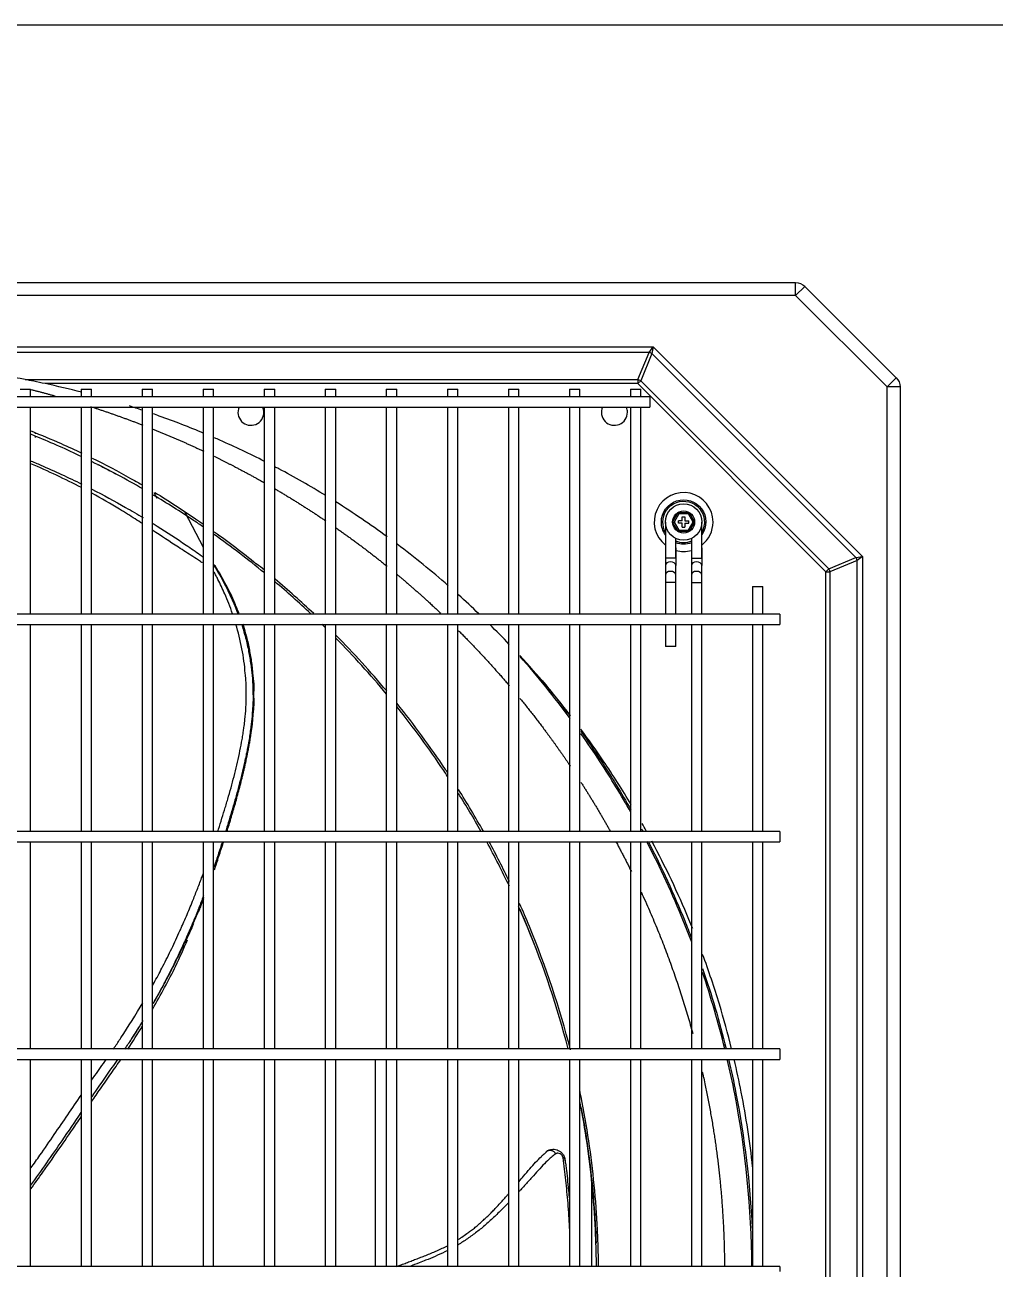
# Model space of a CAD drawing. Header units: millimetres. Extents: x 0 to 504600, y 0 to 118800.
# Drawn here: x 433801 to 434174.6, y 47719.1 to 48198.4 of the extents above; entities that cross this region are included whole.
import ezdxf

# ---------------------------------------------------------------- set-up
doc = ezdxf.new("R2010")
doc.units = ezdxf.units.MM
doc.header["$LTSCALE"] = 200
doc.layers.add('LG-AIRCON', color=240, linetype='Continuous')

# ---------------------------------------------------------------- blocks, each defined once
blk = doc.blocks.new('NEWUXB+UXA 1')
at = {"layer": 'LG-AIRCON', "color": 0}
for p, q in [((661.12, 761.76), (1512.56, 761.76)), ((1512.56, 756.76), (1512.56, 761.76)), ((1512.56, 756.76), (1516.09, 760.29)), ((1516.09, 760.29), (1551.31, 725.08)), ((1512.56, 756.76), (661.12, 756.76)), ((1547.77, 721.54), (1512.56, 756.76)), ((715.8, 736.96), (1457.64, 736.96)), ((1456.12, 734.84), (717.32, 734.84)), ((1451.78, 724.37), (1456.12, 734.84)), ((1457.22, 734.39), (1452.88, 723.91)), ((1456.12, 734.84), (1457.64, 736.96)), ((1457.64, 736.96), (1457.22, 734.39)), ((1535.79, 655.81), (1457.22, 734.39)), ((1457.64, 736.96), (1538.37, 656.24)), ((1215.79, 724.37), (1451.78, 724.37)), ((1451.78, 724.37), (1451.78, 722.81)), ((1452.88, 723.91), (1451.78, 722.81)), ((1452.88, 723.91), (1525.32, 651.47)), ((1547.77, 721.54), (1551.31, 725.08)), ((1213.92, 720.67), (1217.92, 720.67)), ((1217.92, 717.75), (1217.92, 720.67)), ((1451.78, 722.81), (1223.51, 722.81)), ((1237.42, 720.67), (1237.42, 717.75)), ((1237.42, 720.67), (1241.42, 720.67)), ((1241.42, 717.75), (1241.42, 720.67)), ((1260.92, 720.67), (1260.92, 717.75)), ((1260.92, 720.67), (1264.92, 720.67)), ((1264.92, 717.75), (1264.92, 720.67)), ((1284.42, 720.67), (1284.42, 717.75)), ((1284.42, 720.67), (1288.42, 720.67)), ((1288.42, 717.75), (1288.42, 720.67)), ((1307.92, 720.67), (1307.92, 717.75)), ((1307.92, 720.67), (1311.92, 720.67)), ((1311.92, 717.75), (1311.92, 720.67)), ((1331.42, 720.67), (1331.42, 717.75)), ((1331.42, 720.67), (1335.42, 720.67)), ((1335.42, 717.75), (1335.42, 720.67)), ((1354.92, 720.67), (1354.92, 717.75)), ((1354.92, 720.67), (1358.92, 720.67)), ((1358.92, 717.75), (1358.92, 720.67)), ((1378.42, 720.67), (1378.42, 717.75)), ((1378.42, 720.67), (1382.42, 720.67)), ((1382.42, 717.75), (1382.42, 720.67)), ((1401.92, 720.67), (1401.92, 717.75)), ((1401.92, 720.67), (1405.92, 720.67)), ((1405.92, 717.75), (1405.92, 720.67)), ((1425.42, 720.67), (1425.42, 717.75)), ((1425.42, 720.67), (1429.42, 720.67)), ((1429.42, 717.75), (1429.42, 720.67)), ((1448.92, 720.67), (1448.92, 717.75)), ((1448.92, 720.67), (1452.92, 720.67)), ((1524.22, 650.37), (1451.78, 722.81)), ((1452.92, 717.75), (1452.92, 720.67)), ((1547.77, 39.98), (1547.77, 721.54)), ((1552.77, 721.54), (1547.77, 721.54)), ((1552.77, 721.54), (1552.77, 39.98)), ((1456.43, 717.76), (717.01, 717.76)), ((1456.43, 717.76), (1456.43, 715.76)), ((1456.43, 715.76), (1456.43, 713.76)), ((717.01, 713.76), (1456.43, 713.76)), ((1217.92, 634), (1217.92, 713.76)), ((1237.42, 713.76), (1237.42, 634)), ((1241.42, 634), (1241.42, 713.76)), ((1260.92, 713.76), (1260.92, 634)), ((1264.92, 634), (1264.92, 713.76)), ((1284.42, 713.76), (1284.42, 634)), ((1288.42, 634), (1288.42, 713.76)), ((1307.92, 713.76), (1307.92, 634)), ((1311.92, 634), (1311.92, 713.76)), ((1331.42, 713.76), (1331.42, 634)), ((1335.42, 634), (1335.42, 713.76)), ((1354.92, 713.76), (1354.92, 634)), ((1358.92, 634), (1358.92, 713.76)), ((1378.42, 713.76), (1378.42, 634)), ((1382.42, 634), (1382.42, 713.76)), ((1401.92, 713.76), (1401.92, 634)), ((1405.92, 634), (1405.92, 713.76)), ((1425.42, 713.76), (1425.42, 634)), ((1429.42, 634), (1429.42, 713.76)), ((1448.92, 713.76), (1448.92, 634)), ((1452.92, 634), (1452.92, 713.76)), ((1219.67, 703.57), (1219.67, 703.44)), ((1219.67, 702.6), (1219.67, 702.1)), ((1266.62, 678.53), (1265.49, 680.7)), ((1277.35, 673.32), (1284.42, 659.85)), ((1465.17, 669.51), (1467.3, 673.19)), ((1467.59, 672.69), (1465.75, 669.51)), ((1467.3, 673.19), (1471.55, 673.19)), ((1467.3, 673.19), (1467.59, 672.69)), ((1471.26, 672.69), (1467.59, 672.69)), ((1468.92, 670.01), (1468.92, 671.51)), ((1468.92, 671.51), (1469.92, 671.51)), ((1469.92, 671.51), (1469.92, 670.01)), ((1471.26, 672.69), (1471.55, 673.19)), ((1473.1, 669.51), (1471.26, 672.69)), ((1471.55, 673.19), (1473.67, 669.51)), ((1462.42, 669.51), (1462.42, 655.58)), ((1467.3, 665.83), (1465.17, 669.51)), ((1465.17, 669.51), (1465.75, 669.51)), ((1465.75, 669.51), (1467.59, 666.33)), ((1467.3, 665.83), (1467.59, 666.33)), ((1468.92, 670.01), (1467.42, 670.01)), ((1467.42, 669.01), (1467.42, 670.01)), ((1468.92, 669.01), (1467.42, 669.01)), ((1467.59, 666.33), (1471.26, 666.33)), ((1468.92, 667.51), (1468.92, 669.01)), ((1468.92, 667.51), (1469.92, 667.51)), ((1469.92, 670.01), (1471.42, 670.01)), ((1469.92, 669.01), (1469.92, 667.51)), ((1469.92, 669.01), (1471.42, 669.01)), ((1471.26, 666.33), (1473.1, 669.51)), ((1471.26, 666.33), (1471.55, 665.83)), ((1471.42, 669.01), (1471.42, 670.01)), ((1473.67, 669.51), (1471.55, 665.83)), ((1473.1, 669.51), (1473.67, 669.51)), ((1476.42, 655.58), (1476.42, 669.51)), ((1466.42, 655.58), (1466.42, 663.18)), ((1471.55, 665.83), (1467.3, 665.83)), ((1472.42, 663.18), (1472.42, 655.58)), ((1466.42, 659.58), (1466.42, 652.75)), ((1476.42, 659.58), (1476.42, 652.75)), ((1288.4, 653.13), (1288.41, 653.13)), ((1466.42, 655.58), (1462.42, 655.58)), ((1462.42, 655.58), (1462.42, 652.75)), ((1462.42, 652.75), (1462.42, 649.09)), ((1466.42, 649.09), (1466.42, 652.75)), ((1472.42, 655.58), (1476.42, 655.58)), ((1472.42, 655.58), (1472.42, 652.75)), ((1472.42, 652.75), (1472.42, 649.09)), ((1476.42, 649.09), (1476.42, 652.75)), ((1525.32, 651.47), (1535.79, 655.81)), ((1536.25, 654.71), (1525.77, 650.37)), ((1535.79, 655.81), (1538.37, 656.24)), ((1538.37, 656.24), (1536.25, 654.71)), ((1536.25, 106.81), (1536.25, 654.71)), ((1538.37, 656.24), (1538.37, 105.28)), ((1462.42, 649.09), (1462.42, 646.26)), ((1466.42, 646.26), (1466.42, 649.09)), ((1472.42, 649.09), (1472.42, 646.26)), ((1476.42, 646.26), (1476.42, 649.09)), ((1525.32, 651.47), (1524.22, 650.37)), ((1524.22, 111.14), (1524.22, 650.37)), ((1524.22, 650.37), (1525.77, 650.37)), ((1525.77, 650.37), (1525.77, 111.14)), ((1462.42, 646.26), (1462.42, 634.01)), ((1466.42, 646.26), (1462.42, 646.26)), ((1466.42, 634.01), (1466.42, 646.26)), ((1472.42, 646.26), (1472.42, 634.01)), ((1472.42, 646.26), (1476.42, 646.26)), ((1476.42, 634.01), (1476.42, 646.26)), ((1495.92, 644.67), (1495.92, 634.01)), ((1495.92, 644.67), (1499.92, 644.67)), ((1499.92, 634.01), (1499.92, 644.67)), ((1506.43, 634.01), (667.01, 634.01)), ((1506.43, 634.01), (1506.43, 632.01)), ((667.01, 630.01), (1506.43, 630.01)), ((1217.92, 550.26), (1217.92, 630)), ((1237.42, 630), (1237.42, 550.26)), ((1241.42, 550.26), (1241.42, 630)), ((1260.92, 630), (1260.92, 550.26)), ((1264.92, 550.26), (1264.92, 630)), ((1284.42, 630), (1284.42, 550.26)), ((1288.42, 550.26), (1288.42, 630)), ((1307.92, 630), (1307.92, 550.26)), ((1311.92, 550.26), (1311.92, 630)), ((1331.42, 630), (1331.42, 550.26)), ((1335.42, 550.26), (1335.42, 630)), ((1354.92, 630), (1354.92, 550.26)), ((1358.92, 550.26), (1358.92, 630)), ((1378.42, 630), (1378.42, 550.26)), ((1382.42, 550.26), (1382.42, 630)), ((1401.92, 630), (1401.92, 550.26)), ((1405.92, 550.26), (1405.92, 630)), ((1425.42, 630), (1425.42, 550.26)), ((1429.42, 550.26), (1429.42, 630)), ((1448.92, 630), (1448.92, 550.26)), ((1452.92, 550.26), (1452.92, 630)), ((1462.42, 630.01), (1462.42, 621.56)), ((1466.42, 621.56), (1466.42, 630.01)), ((1472.42, 630), (1472.42, 550.25)), ((1476.42, 550.25), (1476.42, 630)), ((1495.92, 630.01), (1495.92, 550.26)), ((1499.92, 550.26), (1499.92, 630.01)), ((1506.43, 632.01), (1506.43, 630.01)), ((1466.42, 621.56), (1462.42, 621.56)), ((1506.43, 550.26), (667.01, 550.26)), ((1506.43, 550.26), (1506.43, 548.26)), ((1506.43, 548.26), (1506.43, 546.26)), ((667.01, 546.26), (1506.43, 546.26)), ((1217.92, 466.5), (1217.92, 546.25)), ((1237.42, 546.25), (1237.42, 466.5)), ((1241.42, 466.5), (1241.42, 546.25)), ((1260.92, 546.25), (1260.92, 466.5)), ((1264.92, 466.5), (1264.92, 546.25)), ((1284.42, 546.25), (1284.42, 466.5)), ((1288.42, 466.5), (1288.42, 546.25)), ((1307.92, 546.25), (1307.92, 466.5)), ((1311.92, 466.5), (1311.92, 546.25)), ((1331.42, 546.25), (1331.42, 466.5)), ((1335.42, 466.5), (1335.42, 546.25)), ((1354.92, 546.25), (1354.92, 466.5)), ((1358.92, 466.5), (1358.92, 546.25)), ((1378.42, 546.25), (1378.42, 466.5)), ((1382.42, 466.5), (1382.42, 546.25)), ((1401.92, 546.25), (1401.92, 466.5)), ((1405.92, 466.5), (1405.92, 546.25)), ((1425.42, 546.25), (1425.42, 466.5)), ((1429.42, 466.5), (1429.42, 546.25)), ((1448.92, 546.25), (1448.92, 466.5)), ((1452.92, 466.5), (1452.92, 546.25)), ((1472.42, 546.25), (1472.42, 466.5)), ((1476.42, 466.5), (1476.42, 546.25)), ((1495.92, 546.26), (1495.92, 466.51)), ((1499.92, 466.51), (1499.92, 546.26)), ((1506.43, 466.51), (667.01, 466.51)), ((1506.43, 466.51), (1506.43, 464.51)), ((667.01, 462.51), (1506.43, 462.51)), ((1217.92, 382.76), (1217.92, 462.51)), ((1237.42, 462.51), (1237.42, 382.76)), ((1241.42, 382.76), (1241.42, 462.51)), ((1260.92, 462.51), (1260.92, 382.76)), ((1264.92, 382.76), (1264.92, 462.51)), ((1284.42, 462.51), (1284.42, 382.76)), ((1288.42, 382.76), (1288.42, 462.51)), ((1307.92, 462.51), (1307.92, 382.76)), ((1311.92, 382.76), (1311.92, 462.51)), ((1331.42, 462.51), (1331.42, 382.76)), ((1335.42, 382.76), (1335.42, 462.51)), ((1350.77, 382.76), (1350.77, 462.51)), ((1354.92, 462.51), (1354.92, 382.76)), ((1358.92, 382.76), (1358.92, 462.51)), ((1378.42, 462.51), (1378.42, 382.76)), ((1382.42, 382.76), (1382.42, 462.51)), ((1401.92, 462.51), (1401.92, 382.76)), ((1405.92, 382.76), (1405.92, 462.51)), ((1425.42, 462.51), (1425.42, 382.76)), ((1429.42, 382.76), (1429.42, 462.51)), ((1448.92, 462.51), (1448.92, 382.76)), ((1452.92, 382.76), (1452.92, 462.51)), ((1472.42, 462.5), (1472.42, 382.75)), ((1476.42, 382.75), (1476.42, 462.5)), ((1495.92, 462.51), (1495.92, 382.76)), ((1499.92, 382.76), (1499.92, 462.51)), ((1506.43, 464.51), (1506.43, 462.51)), ((1433.92, 416.19), (1433.92, 382.76)), ((1506.43, 382.76), (667.01, 382.76)), ((1506.43, 382.76), (1506.43, 380.76))]:
    blk.add_line(p, q, dxfattribs=at)
for radius in [7, 4.25, 4.25]:
    blk.add_circle((1469.42, 669.51), radius, dxfattribs=at)
at = {"layer": 'LG-AIRCON', "color": 0, "extrusion": (0, 0, -1)}
for centre, radius, start, end in [((-1512.56, 756.76), 5, 90, 135), ((-1547.77, 721.54), 5, 135, 180), ((-1469.42, 669.51), 8.57, 0, 215.1899), ((-1469.42, 669.51), 8, 0, 208.952), ((-1469.42, 669.51), 8.57, 324.8044, 0), ((-1469.42, 669.51), 8, 331.0424, 0), ((-1469.42, 669.51), 8, 247.9724, 292.0217), ((-1469.42, 669.51), 8.57, 249.4968, 290.4974)]:
    blk.add_arc(centre, radius, start, end, dxfattribs=at)
at = {"layer": 'LG-AIRCON', "color": 0}
for centre, radius, start, end in [((1302.77, 711.76), 5, 156.4258, 0), ((1302.77, 711.76), 5, 0, 23.5802), ((1442.77, 711.76), 5, 156.4258, 0), ((1442.77, 711.76), 5, 0, 23.5802), ((1469.42, 669.51), 11.33, 0, 231.8456), ((1469.42, 669.51), 11.33, 308.1488, 0), ((1469.42, 669.51), 11.33, 254.6437, 285.3506)]:
    blk.add_arc(centre, radius, start, end, dxfattribs=at)
for centre, major_axis, ratio, start_param, end_param in [((1456.12, 733.29), (-2.03, 0.84), 0.678598, 4.438375, 4.986403), ((1451.78, 722.81), (-2.03, 0.84), 0.678598, 4.438375, 4.986403), ((1464.42, 652.75), (2, 0), 0.707107, 0, 3.141582), ((1474.42, 652.75), (-2, 0), 0.707107, 3.141604, 6.283185), ((1534.69, 654.71), (0.84, -2.03), 0.678598, 1.296782, 1.844811), ((1464.42, 649.09), (2, 0), 0.707107, 0, 3.141582), ((1474.42, 649.09), (-2, 0), 0.707107, 3.141604, 6.283185), ((1524.22, 650.37), (0.84, -2.03), 0.678598, 1.296782, 1.844811)]:
    blk.add_ellipse(centre, major_axis=major_axis, ratio=ratio, start_param=start_param, end_param=end_param, dxfattribs=at)
for points, degree, knots in [([(1215.79, 724.37), (1205.43, 726.33), (1194.92, 727.84), (1173.8, 729.86), (1163.15, 730.36), (1141.7, 730.49), (1130.98, 730.45), (1109.52, 730.45), (1098.8, 730.45), (1088.07, 730.45)], 3, [0, 0, 0, 0, 0.25, 0.25, 0.5, 0.5, 0.75, 0.75, 1, 1, 1, 1]), ([(1284.69, 703.65), (1279.01, 706.03), (1273.28, 708.26), (1266.64, 710.63), (1265.78, 710.93), (1264.93, 711.23)], 3, [0, 0, 0, 0, 0.871475, 0.871475, 1, 1, 1, 1]), ([(1218.08, 704.57), (1221.97, 703.03), (1228.54, 700.28), (1234.97, 697.33), (1237.61, 696.08)], 3, [0, 0, 0, 0, 0.586846, 1, 1, 1, 1]), ([(1237.61, 694.65), (1231.91, 697.38), (1225.37, 700.3), (1218.75, 703.01), (1217.97, 703.33)], 3, [0, 0, 0, 0, 0.882646, 1, 1, 1, 1]), ([(1308, 692.85), (1302.36, 695.72), (1296.62, 698.45), (1290.12, 701.33), (1289.4, 701.64), (1288.69, 701.95)], 3, [0, 0, 0, 0, 0.890519, 0.890519, 1, 1, 1, 1]), ([(1217.67, 693.2), (1219.05, 692.62), (1225.87, 689.72), (1232.49, 686.64), (1237.6, 684.11)], 3, [0, 0, 0, 0, 0.20222, 1, 1, 1, 1]), ([(1241.65, 694.12), (1246.67, 691.64), (1253.03, 688.29), (1259.21, 684.75), (1260.59, 683.95)], 3, [0, 0, 0, 0, 0.775501, 1, 1, 1, 1]), ([(1243.74, 691.69), (1243.86, 691.63), (1243.97, 691.57), (1246.29, 690.4), (1248.48, 689.27), (1250.66, 688.11)], 3, [0, 0, 0, 0, 0.049046, 0.049046, 1, 1, 1, 1]), ([(1288.65, 694.81), (1296.57, 690.93), (1306.18, 685.63), (1308.03, 684.58)], 2, [0, 0, 0, 0.806837, 1, 1, 1]), ([(1331.56, 679.68), (1325.65, 683.29), (1319.62, 686.74), (1313.01, 690.25), (1312.54, 690.5), (1312.08, 690.74)], 3, [0, 0, 0, 0, 0.930124, 0.930124, 1, 1, 1, 1]), ([(1241.44, 682.18), (1245.96, 679.87), (1252.72, 676.21), (1259.07, 672.51), (1261.27, 671.19)], 3, [0, 0, 0, 0, 0.646155, 1, 1, 1, 1]), ([(1261, 668.87), (1260.06, 669.49), (1257.19, 671.35), (1250.87, 675.32), (1245.19, 678.6), (1241.5, 680.61)], 3, [0, 0, 0, 0, 0.15364, 0.468401, 1, 1, 1, 1]), ([(1265.74, 680.89), (1271.13, 677.62), (1277.44, 673.53), (1283.53, 669.35), (1284.55, 668.64)], 3, [0, 0, 0, 0, 0.831415, 1, 1, 1, 1]), ([(1284.54, 667.49), (1283.26, 668.38), (1276.9, 672.68), (1270.41, 676.78), (1265.14, 679.91)], 3, [0, 0, 0, 0, 0.202397, 1, 1, 1, 1]), ([(1284.04, 653.84), (1284.03, 653.85), (1283.77, 654.01), (1282.58, 654.81), (1279.48, 656.79), (1273.34, 660.74), (1268.25, 664.1), (1264.93, 666.29)], 3, [0, 0, 0, 0, 0.001827, 0.038271, 0.18394, 0.474389, 1, 1, 1, 1]), ([(1265.05, 668.89), (1265.6, 668.55), (1269.98, 665.84), (1275.99, 661.92), (1281.87, 657.84), (1284.08, 656.26), (1284.49, 655.97)], 3, [0, 0, 0, 0, 0.081961, 0.653517, 0.93638, 1, 1, 1, 1]), ([(1288.43, 653.11), (1288.64, 652.7), (1288.93, 652.16), (1289.48, 651.23), (1290.3, 649.84), (1292, 646.82), (1294.72, 641.54), (1296.73, 636.87), (1297.79, 634.09)], 3, [0, 0, 0, 0, 0.082302, 0.109472, 0.162617, 0.318729, 0.612931, 1, 1, 1, 1]), ([(1298.29, 634.09), (1297.74, 635.51), (1296.17, 639.35), (1293.14, 645.71), (1290.45, 650.24), (1288.98, 652.7)], 3, [0, 0, 0, 0, 0.206107, 0.568694, 1, 1, 1, 1]), ([(1295.68, 634.16), (1294.75, 636.83), (1292.94, 641.37), (1290.75, 646.07), (1289.36, 648.79), (1288.86, 649.75), (1288.59, 650.25), (1288.58, 650.27)], 3, [0, 0, 0, 0, 0.449447, 0.805328, 0.898768, 0.994152, 1, 1, 1, 1]), ([(1359.15, 649.23), (1362.29, 646.61), (1370.7, 639.25), (1375.88, 634.34)], 2, [0, 0, 0, 0.366361, 1, 1, 1]), ([(1289.98, 550.22), (1290.87, 552.95), (1291.96, 556.42), (1293.23, 560.62), (1294.08, 563.51), (1295.53, 568.58), (1297.04, 574.41), (1298.34, 580.26), (1299.09, 583.91), (1299.57, 586.85), (1299.88, 588.9), (1300.21, 591.09), (1300.53, 594.02), (1300.8, 597.1), (1300.97, 600.04), (1300.98, 602.24), (1300.97, 604.46), (1300.97, 606.7), (1300.84, 608.96), (1300.52, 612.02), (1300.13, 616.02), (1299.03, 622.47), (1297.89, 627.1), (1297, 630.06)], 3, [0, 0, 0, 0, 0.103045, 0.129923, 0.156886, 0.210719, 0.318433, 0.372148, 0.42543, 0.451971, 0.478444, 0.49957, 0.53118, 0.583758, 0.610087, 0.636525, 0.663181, 0.690232, 0.717786, 0.745962, 0.804905, 0.868359, 1, 1, 1, 1]), ([(1299.21, 630.08), (1299.62, 628.84), (1300.51, 625.87), (1301.64, 621.15), (1302.44, 616.78), (1302.87, 613.49), (1303.16, 611.11), (1303.41, 609.22), (1303.44, 607.7), (1303.47, 606.14), (1303.53, 604.21), (1303.6, 601.92), (1303.56, 599.65), (1303.35, 597.37), (1303.22, 595.08), (1303.11, 593.13), (1302.86, 591.51), (1302.62, 589.77), (1302.35, 587.61), (1301.97, 585.02), (1301.57, 583.14), (1301.35, 581.95), (1301.23, 581.3), (1301.01, 580.18), (1300.55, 577.92), (1299.93, 575.24), (1299.27, 572.45), (1298.54, 569.46), (1297.75, 566.49), (1296.94, 563.52), (1296.32, 561.3), (1295.67, 559.09), (1294.81, 556.16), (1293.93, 553.22), (1293.24, 551.01), (1293, 550.26)], 3, [0, 0, 0, 0, 0.056033, 0.131006, 0.196008, 0.229376, 0.256153, 0.284913, 0.299762, 0.314242, 0.342056, 0.369106, 0.396615, 0.424453, 0.451343, 0.478217, 0.494218, 0.509957, 0.540878, 0.572001, 0.603595, 0.609448, 0.615278, 0.626961, 0.650429, 0.697737, 0.725318, 0.752843, 0.807803, 0.835171, 0.862631, 0.890097, 0.917363, 0.971506, 1, 1, 1, 1]), ([(1293.51, 550.23), (1293.64, 550.67), (1294.05, 551.99), (1294.56, 553.53), (1294.95, 554.89), (1295.22, 555.82), (1295.67, 557.44), (1296.39, 559.72), (1297.16, 562.49), (1297.89, 565.27), (1298.68, 568.06), (1299.17, 570.18), (1299.53, 571.6), (1299.76, 572.53), (1300.05, 573.69), (1300.37, 575.1), (1300.67, 576.44), (1300.94, 577.7), (1301.18, 578.83), (1301.36, 579.76), (1301.51, 580.49), (1301.7, 581.45), (1301.99, 582.82), (1302.31, 584.58), (1302.56, 586.31), (1302.79, 587.93), (1302.99, 589.25), (1303.17, 590.27), (1303.34, 591.28), (1303.43, 592.5), (1303.51, 594.01), (1303.63, 595.48), (1303.82, 597.01), (1303.97, 598.49), (1303.99, 600.01), (1303.96, 601.48), (1303.92, 603), (1303.94, 604.33), (1304.01, 605.44), (1304.06, 606.44), (1303.93, 607.67), (1303.73, 609.3), (1303.54, 611.07), (1303.37, 613.15), (1303.13, 615.35), (1302.75, 617.79), (1302.3, 620.24), (1301.41, 624.5), (1300.49, 627.74), (1299.71, 630.11)], 3, [0, 0, 0, 0, 0.01627, 0.049262, 0.057783, 0.066382, 0.083662, 0.117528, 0.1515, 0.185897, 0.219613, 0.254576, 0.263242, 0.271761, 0.288631, 0.305774, 0.323375, 0.337587, 0.351325, 0.364594, 0.371288, 0.378134, 0.399452, 0.421011, 0.44156, 0.461623, 0.479408, 0.488916, 0.498401, 0.515887, 0.53246, 0.552156, 0.568226, 0.587515, 0.605687, 0.622759, 0.640082, 0.659741, 0.670451, 0.680814, 0.698502, 0.715897, 0.740339, 0.763187, 0.793345, 0.825484, 0.858502, 0.89167, 1, 1, 1, 1]), ([(1382.75, 627.64), (1387.6, 622.78), (1397.45, 612.15), (1402.3, 606.45)], 2, [0, 0, 0, 0.477064, 1, 1, 1]), ([(1378.48, 573.02), (1378.22, 573.42), (1372.14, 582.56), (1365.63, 591.41), (1359.03, 599.58)], 3, [0, 0, 0, 0, 0.043297, 1, 1, 1, 1]), ([(1406.31, 601.65), (1411.45, 595.38), (1416.25, 588.93), (1421.21, 582.27), (1425.84, 575.4)], 2, [0, 0, 0, 0.494587, 0.494587, 1, 1, 1]), ([(1378.52, 571.51), (1378.03, 572.26), (1371.93, 581.46), (1365.4, 590.37), (1359.05, 598.27)], 3, [0, 0, 0, 0, 0.08182, 1, 1, 1, 1]), ([(1449.25, 560.6), (1445.83, 566.33), (1442.24, 571.97), (1435.69, 581.63), (1432.82, 585.68), (1429.86, 589.66)], 3, [0, 0, 0, 0, 0.573502, 0.573502, 1, 1, 1, 1]), ([(1449.1, 557.68), (1445.36, 564.3), (1441.39, 570.82), (1434.85, 580.84), (1432.39, 584.46), (1429.87, 588.03)], 3, [0, 0, 0, 0, 0.634289, 0.634289, 1, 1, 1, 1]), ([(1429.88, 588.88), (1432.53, 585.14), (1435.11, 581.34), (1441.63, 571.38), (1445.45, 565.11), (1449.08, 558.74)], 3, [0, 0, 0, 0, 0.386194, 0.386194, 1, 1, 1, 1]), ([(1472.43, 507.92), (1471.46, 510.5), (1470.46, 513.06), (1465.19, 526.07), (1460.46, 536.33), (1455.23, 546.4)], 3, [0, 0, 0, 0, 0.196306, 0.196306, 1, 1, 1, 1]), ([(1472.92, 512.87), (1472.45, 514.05), (1471.97, 515.22), (1467.21, 526.65), (1462.45, 536.7), (1457.2, 546.53)], 3, [0, 0, 0, 0, 0.102597, 0.102597, 1, 1, 1, 1]), ([(1291.72, 546.23), (1291.71, 546.2), (1291.48, 545.47), (1290.79, 543.37), (1289.89, 540.63), (1289.07, 538.17), (1288.69, 537.09), (1288.55, 536.69)], 3, [0, 0, 0, 0, 0.009693, 0.228363, 0.65909, 0.872196, 1, 1, 1, 1]), ([(1288.64, 535.59), (1288.69, 535.72), (1289, 536.61), (1289.6, 538.33), (1290.45, 540.84), (1291.19, 543.03), (1291.77, 544.82), (1292.08, 545.73), (1292.23, 546.2), (1292.25, 546.24)], 3, [0, 0, 0, 0, 0.036143, 0.250432, 0.488012, 0.742304, 0.868623, 0.989064, 1, 1, 1, 1]), ([(1455.8, 546.39), (1460.97, 536.41), (1465.65, 526.24), (1470.73, 513.72), (1471.59, 511.54), (1472.43, 509.35)], 3, [0, 0, 0, 0, 0.826615, 0.826615, 1, 1, 1, 1]), ([(1289.92, 539.35), (1289.89, 539.29), (1289.44, 537.97), (1289, 536.65), (1288.56, 535.4)], 3, [0, 0, 0, 0, 0.049213, 1, 1, 1, 1]), ([(1264.95, 491.06), (1265.24, 491.58), (1266.06, 493.06), (1267.37, 495.52), (1268.97, 498.57), (1270.59, 501.79), (1272.26, 505.18), (1273.86, 508.61), (1275.14, 511.36), (1276.07, 513.45), (1276.89, 515.32), (1277.92, 517.67), (1279.11, 520.53), (1280.5, 523.92), (1281.76, 527.12), (1282.92, 530.11), (1283.74, 532.29), (1284.26, 533.71), (1284.51, 534.38)], 3, [0, 0, 0, 0, 0.037572, 0.106691, 0.175194, 0.254593, 0.333871, 0.413321, 0.49312, 0.525162, 0.557282, 0.621831, 0.686934, 0.752768, 0.85304, 0.903912, 0.95527, 1, 1, 1, 1]), ([(1284.53, 525.56), (1284.36, 525.11), (1283.91, 523.94), (1283.38, 522.6), (1282.96, 521.53), (1282.69, 520.82), (1282.2, 519.59), (1281.5, 517.84), (1280.48, 515.42), (1279.55, 513.18), (1278.65, 511.13), (1277.94, 509.52), (1277.19, 507.83), (1276.13, 505.48), (1274.75, 502.56), (1273.08, 499.06), (1271.32, 495.59), (1269.83, 492.69), (1268.58, 490.38), (1267.32, 488.04), (1266.15, 485.94), (1265.29, 484.41), (1265.09, 484.06)], 3, [0, 0, 0, 0, 0.031468, 0.082066, 0.094532, 0.10693, 0.131642, 0.181087, 0.230516, 0.303454, 0.340008, 0.376575, 0.418734, 0.460653, 0.545409, 0.629438, 0.714212, 0.799538, 0.842729, 0.885715, 0.973395, 1, 1, 1, 1]), ([(1265.18, 484.05), (1265.25, 484.17), (1265.74, 485.02), (1266.67, 486.63), (1267.7, 488.49), (1268.51, 489.98), (1269.1, 491.06), (1269.71, 492.17), (1270.51, 493.67), (1271.86, 496.29), (1273.39, 499.23), (1274.82, 502.22), (1275.97, 504.57), (1277, 506.82), (1278.05, 509.12), (1279.05, 511.29), (1280.39, 514.43), (1281.75, 517.53), (1283.01, 520.7), (1283.89, 522.86), (1284.43, 524.25), (1284.65, 524.83)], 3, [0, 0, 0, 0, 0.009236, 0.065016, 0.123245, 0.150352, 0.17705, 0.20516, 0.23402, 0.289609, 0.400151, 0.454266, 0.509031, 0.573421, 0.618716, 0.676106, 0.73214, 0.845333, 0.900653, 0.958675, 1, 1, 1, 1]), ([(1284.47, 524.29), (1284.26, 523.73), (1283.82, 522.58), (1283.13, 520.88), (1282.66, 519.72), (1282.44, 519.16)], 3, [0, 0, 0, 0, 0.324213, 0.671862, 1, 1, 1, 1]), ([(1425.83, 466.18), (1421.7, 482.37), (1415.41, 501.31), (1407.54, 519.6), (1406.24, 522.52)], 3, [0, 0, 0, 0, 0.839183, 1, 1, 1, 1]), ([(1453.05, 526.98), (1453.61, 525.78), (1465.63, 499.2), (1472.91, 472.51)], 2, [0, 0, 0, 0.045411, 1, 1, 1]), ([(1424.93, 466.62), (1420.84, 482.55), (1414.77, 500.71), (1407.26, 518.26), (1406.19, 520.68)], 3, [0, 0, 0, 0, 0.861751, 1, 1, 1, 1]), ([(1280.61, 514.71), (1280.19, 513.73), (1279.12, 511.27), (1278.03, 508.82), (1277.36, 507.35)], 3, [0, 0, 0, 0, 0.398276, 1, 1, 1, 1]), ([(1264.97, 481.99), (1268.11, 487.39), (1272.83, 496.11), (1276.89, 505.14), (1278.31, 508.51)], 3, [0, 0, 0, 0, 0.630484, 1, 1, 1, 1]), ([(1487.91, 466.6), (1486.48, 472.37), (1484.9, 478.11), (1481.22, 490.24), (1479.08, 496.63), (1476.75, 502.95)], 3, [0, 0, 0, 0, 0.466239, 0.466239, 1, 1, 1, 1]), ([(1249.79, 466.47), (1249.96, 466.71), (1250.93, 468.14), (1254.84, 473.99), (1258.42, 479.73), (1261.12, 484.32)], 3, [0, 0, 0, 0, 0.041636, 0.245513, 1, 1, 1, 1]), ([(1261.13, 477.34), (1260.75, 476.71), (1259.94, 475.39), (1258.45, 473.02), (1256.98, 470.68), (1255.91, 469.05), (1255.52, 468.45)], 3, [0, 0, 0, 0, 0.210283, 0.443736, 0.795113, 1, 1, 1, 1]), ([(1255.52, 468.45), (1255.77, 468.83), (1256.28, 469.6), (1257.28, 471.14), (1258.5, 473.06), (1259.89, 475.24), (1260.77, 476.67), (1261.18, 477.34)], 3, [0, 0, 0, 0, 0.129514, 0.262589, 0.523171, 0.777302, 1, 1, 1, 1]), ([(1241.42, 446.27), (1242.55, 447.91), (1245.04, 451.53), (1248.82, 456.92), (1251.45, 460.7), (1252.69, 462.51)], 3, [0, 0, 0, 0, 0.301194, 0.667144, 1, 1, 1, 1]), ([(1241.43, 454.5), (1241.85, 455.1), (1243.71, 457.76), (1245.59, 460.41), (1247.03, 462.47)], 3, [0, 0, 0, 0, 0.225008, 1, 1, 1, 1]), ([(1241.57, 448.12), (1242.06, 448.83), (1242.54, 449.54), (1245.16, 453.35), (1247.29, 456.41), (1250.09, 460.44), (1250.8, 461.45), (1251.5, 462.47)], 3, [0, 0, 0, 0, 0.145707, 0.145707, 0.784073, 0.784073, 1, 1, 1, 1]), ([(1495.68, 382.76), (1495.56, 405.1), (1493.37, 427.25), (1488.24, 453.68), (1487.29, 458.15), (1486.25, 462.58)], 3, [0, 0, 0, 0, 0.830027, 0.830027, 1, 1, 1, 1]), ([(1486.76, 462.58), (1487.78, 458.23), (1488.72, 453.84), (1492.91, 432.26), (1494.99, 414.89), (1495.8, 397.44)], 3, [0, 0, 0, 0, 0.204746, 0.204746, 1, 1, 1, 1]), ([(1496.01, 421.11), (1494.95, 430.73), (1493.49, 440.31), (1490.79, 454.09), (1489.88, 458.33), (1488.88, 462.56)], 3, [0, 0, 0, 0, 0.691374, 0.691374, 1, 1, 1, 1]), ([(1476.61, 457.62), (1477.06, 455.66), (1481.4, 435.38), (1483.33, 416.71), (1485.05, 400.06), (1485.17, 382.75)], 2, [0, 0, 0, 0.053376, 0.549901, 0.549901, 1, 1, 1]), ([(1218.06, 420.72), (1219.22, 422.33), (1222.24, 426.59), (1226.95, 433.42), (1232.23, 441.15), (1235.7, 446.2), (1237.43, 448.71)], 3, [0, 0, 0, 0, 0.174756, 0.459822, 0.730976, 1, 1, 1, 1]), ([(1435.86, 382.77), (1435.84, 384.62), (1435.76, 389.33), (1435.37, 399.75), (1433.96, 419.17), (1431.57, 435.63), (1429.5, 446.33)], 3, [0, 0, 0, 0, 0.086966, 0.220942, 0.488894, 1, 1, 1, 1]), ([(1436.66, 382.75), (1436.64, 384.61), (1436.57, 389.34), (1436.18, 399.79), (1434.71, 419.79), (1432.08, 437.51), (1429.67, 449.43), (1429.52, 450.13)], 3, [0, 0, 0, 0, 0.082532, 0.209114, 0.462278, 0.968608, 1, 1, 1, 1]), ([(1217.98, 414.01), (1222.15, 419.7), (1226.15, 425.48), (1232.54, 434.84), (1235, 438.45), (1237.42, 442.03)], 3, [0, 0, 0, 0, 0.609793, 0.609793, 1, 1, 1, 1]), ([(1429.96, 443.89), (1430.47, 441.16), (1432.24, 431.03), (1434.5, 413.58), (1435.46, 398.94), (1435.71, 391.72)], 3, [0, 0, 0, 0, 0.157795, 0.584652, 1, 1, 1, 1]), ([(1218, 412.67), (1219.57, 414.79), (1223.5, 420.25), (1229.36, 428.64), (1234.25, 435.79), (1236.83, 439.55), (1237.42, 440.43)], 3, [0, 0, 0, 0, 0.233053, 0.595571, 0.906011, 1, 1, 1, 1]), ([(1405.97, 415.36), (1406.59, 416.1), (1408.79, 418.75), (1411.64, 422.1), (1414.13, 424.66), (1415.48, 425.91), (1416.13, 426.47), (1416.5, 426.78)], 3, [0, 0, 0, 0, 0.167624, 0.600932, 0.804373, 0.888596, 1, 1, 1, 1]), ([(1416.5, 426.78), (1416.67, 426.94), (1417.02, 427.27), (1417.71, 427.64), (1418.9, 427.98), (1420.33, 427.86), (1421.64, 427.22), (1422.56, 426.48), (1423.39, 425.42), (1423.61, 424.54), (1423.72, 424.09)], 3, [0, 0, 0, 0, 0.077838, 0.165257, 0.262367, 0.49411, 0.60423, 0.714924, 0.855831, 1, 1, 1, 1]), ([(1420.15, 426.13), (1419.92, 425.96), (1419.23, 425.43), (1417.79, 424.23), (1415, 421.53), (1411.77, 417.88), (1408.64, 414.37), (1406.93, 412.55), (1406.19, 411.76), (1405.95, 411.5)], 3, [0, 0, 0, 0, 0.05129, 0.155819, 0.318867, 0.670947, 0.858525, 0.954303, 1, 1, 1, 1]), ([(1423.02, 424.56), (1423, 424.66), (1422.96, 424.86), (1422.81, 425.16), (1422.47, 425.65), (1421.84, 426.2), (1421.11, 426.37), (1420.53, 426.34), (1420.28, 426.2), (1420.15, 426.13)], 3, [0, 0, 0, 0, 0.062568, 0.131445, 0.211779, 0.452367, 0.719015, 0.866768, 1, 1, 1, 1]), ([(1425.5, 397.39), (1425.48, 397.74), (1425.37, 400.03), (1425.19, 403.27), (1424.88, 407.68), (1424.5, 411.57), (1424.04, 415.93), (1423.52, 420.27), (1423.18, 423.14), (1423.02, 424.56)], 3, [0, 0, 0, 0, 0.038364, 0.2572, 0.358063, 0.518043, 0.679249, 0.840129, 1, 1, 1, 1]), ([(1423.72, 424.09), (1423.77, 423.73), (1423.86, 423.01), (1424.05, 421.56), (1424.35, 419.05), (1424.77, 415.39), (1425.16, 411.42), (1425.39, 408.88), (1425.47, 407.86)], 3, [0, 0, 0, 0, 0.066708, 0.133572, 0.267461, 0.535654, 0.813615, 1, 1, 1, 1]), ([(1423.81, 423.42), (1423.81, 423.43), (1423.8, 423.44), (1423.78, 423.61), (1423.76, 423.76), (1423.74, 423.97), (1423.73, 424.03), (1423.72, 424.09)], 3, [0, 0, 0, 0, 0.04295, 0.04295, 0.736999, 0.736999, 1, 1, 1, 1]), ([(1382.47, 393.03), (1382.66, 393.14), (1383.18, 393.45), (1384.33, 394.23), (1385.76, 395.28), (1387.38, 396.45), (1388.83, 397.52), (1390.21, 398.68), (1391.35, 399.76), (1392.26, 400.57), (1393.2, 401.4), (1394.31, 402.4), (1395.6, 403.72), (1396.94, 405.17), (1398.35, 406.67), (1399.84, 408.19), (1401.03, 409.59), (1401.71, 410.41), (1401.96, 410.71)], 3, [0, 0, 0, 0, 0.025369, 0.067359, 0.154437, 0.223584, 0.291535, 0.357243, 0.424669, 0.466009, 0.497055, 0.567089, 0.635295, 0.7053, 0.790437, 0.874281, 0.954714, 1, 1, 1, 1]), ([(1401.99, 407.3), (1401.45, 406.74), (1400.36, 405.66), (1398.21, 403.46), (1395.99, 401.33), (1393.66, 399.3), (1391.97, 397.77), (1390.21, 396.36), (1388.4, 395.03), (1386.63, 393.71), (1384.83, 392.47), (1383.45, 391.64), (1382.68, 391.19), (1382.54, 391.1)], 3, [0, 0, 0, 0, 0.094227, 0.185088, 0.368917, 0.459604, 0.549137, 0.637593, 0.724945, 0.811214, 0.896278, 0.980167, 1, 1, 1, 1]), ([(1358.88, 382.66), (1359.32, 382.85), (1360.07, 383.17), (1361.15, 383.58), (1362.41, 384.04), (1363.66, 384.51), (1364.89, 384.99), (1366.14, 385.48), (1367.71, 386.07), (1369.68, 386.81), (1371.7, 387.62), (1373.44, 388.38), (1374.84, 389), (1376.25, 389.63), (1377.46, 390.21), (1378.3, 390.66), (1378.46, 390.74)], 3, [0, 0, 0, 0, 0.06782, 0.117525, 0.165913, 0.259883, 0.306502, 0.353575, 0.449733, 0.543812, 0.649882, 0.756885, 0.811402, 0.866306, 0.974051, 1, 1, 1, 1]), ([(1378.61, 388.91), (1378.22, 388.71), (1376.61, 387.91), (1373.77, 386.61), (1370.46, 385.26), (1367.22, 383.99), (1365.22, 383.22), (1364.04, 382.76)], 3, [0, 0, 0, 0, 0.082718, 0.34021, 0.590243, 0.75869, 1, 1, 1, 1])]:
    blk.add_open_spline(points, degree=degree, knots=knots, dxfattribs=at)
for points, degree in [([(1219.1, 723.72), (1217.99, 723.94), (1216.88, 724.16), (1215.79, 724.37)], 3), ([(1218.05, 720.54), (1222.71, 719.37), (1227.34, 718.08)], 2), ([(1223.51, 722.81), (1222.04, 723.12), (1220.56, 723.43), (1219.1, 723.72)], 3), ([(1237.58, 719.5), (1232.92, 720.7), (1228.23, 721.8), (1223.51, 722.81)], 3), ([(1261, 712.57), (1259.33, 713.13), (1257.66, 713.67), (1255.98, 714.21)], 3), ([(1240.93, 714), (1251.14, 710.72), (1261.08, 706.86)], 2), ([(1265.03, 705.3), (1274.97, 701.31), (1284.64, 696.74)], 2), ([(1237.5, 682.74), (1231.28, 685.98), (1224.74, 689.08), (1217.99, 691.98)], 3), ([(1261.11, 682.27), (1254.72, 685.96), (1248.21, 689.44), (1241.59, 692.71)], 3), ([(1312.12, 682.23), (1322.08, 676.4), (1331.57, 669.97)], 2), ([(1355.19, 663.85), (1348.77, 668.55), (1342.2, 673.02), (1335.46, 677.26)], 3), ([(1335.45, 667.31), (1345.61, 660.23), (1355.22, 652.46)], 2), ([(1307.94, 649.91), (1301.67, 655.04), (1295.23, 659.96), (1288.62, 664.64)], 3), ([(1288.67, 665.74), (1294.25, 661.75), (1299.64, 657.65), (1304.84, 653.44)], 3), ([(1378.74, 644.98), (1372.38, 650.55), (1365.85, 655.86), (1359.14, 660.92)], 3), ([(1288.43, 653.11), (1288.98, 652.71)], 1), ([(1307.95, 650.93), (1306.93, 651.77), (1305.89, 652.6), (1304.85, 653.43)], 3), ([(1326.94, 634.26), (1322.11, 638.82), (1317.14, 643.25), (1312.06, 647.53)], 3), ([(1325.76, 634.27), (1321.3, 638.46), (1316.73, 642.53), (1312.06, 646.48)], 3), ([(1390.53, 634.16), (1387.96, 636.63), (1385.36, 639.05), (1382.74, 641.42)], 3), ([(1331.52, 628.74), (1331.04, 629.21), (1330.55, 629.68), (1330.07, 630.16)], 3), ([(1402.29, 622.38), (1399.81, 624.98), (1397.29, 627.54), (1394.73, 630.06)], 3), ([(1355.05, 604.43), (1348.83, 611.85), (1342.31, 619.02), (1335.5, 625.9)], 3), ([(1355.01, 603.22), (1348.81, 610.66), (1342.3, 617.85), (1335.51, 624.75)], 3), ([(1425.7, 595.16), (1419.59, 603.06), (1413.15, 610.69), (1406.37, 618.04)], 3), ([(1425.67, 593.85), (1419.6, 602.09), (1413.18, 610.06), (1406.41, 617.76)], 3), ([(1414.95, 608.47), (1418.64, 603.96), (1422.21, 599.37), (1425.67, 594.69)], 3), ([(1392.28, 550.37), (1389.23, 555.83), (1386.04, 561.2), (1382.71, 566.48)], 3), ([(1429.82, 569.34), (1435.78, 560.07), (1441.15, 550.43)], 2), ([(1391.35, 550.39), (1388.59, 555.32), (1385.72, 560.17), (1382.72, 564.95)], 3), ([(1453.19, 551.31), (1453.36, 551.01), (1453.52, 550.7), (1453.68, 550.4)], 3), ([(1455.02, 550.55), (1454.49, 551.5), (1453.96, 552.45), (1453.43, 553.39)], 3), ([(1443.31, 546.47), (1446.41, 540.72), (1449.31, 534.84)], 2), ([(1402.3, 529.19), (1399.56, 534.97), (1396.66, 540.68), (1393.6, 546.31)], 3), ([(1402.3, 531.02), (1399.83, 536.17), (1397.24, 541.26), (1394.52, 546.29)], 3), ([(1405.69, 521.55), (1406.15, 520.52), (1406.61, 519.5), (1407.07, 518.47)], 3), ([(1412.8, 504.76), (1410.79, 509.98), (1408.66, 515.16), (1406.41, 520.28)], 3), ([(1485.29, 466.58), (1482.84, 476.54), (1479.98, 486.35), (1476.71, 496)], 3), ([(1476.72, 497.52), (1480.2, 487.38), (1483.23, 477.07), (1485.81, 466.59)], 3), ([(1255.34, 466.45), (1257.29, 469.4), (1259.19, 472.39), (1261.04, 475.41)], 3), ([(1254.22, 466.49), (1254.66, 467.14), (1255.09, 467.79), (1255.52, 468.45)], 3), ([(1423.72, 424.09), (1423.69, 424.28), (1423.43, 424.46), (1423.02, 424.56)], 3), ([(1435.71, 391.95), (1435.42, 400.12), (1434.86, 408.28), (1434, 416.41)], 3)]:
    blk.add_open_spline(points, degree=degree, dxfattribs=at)
blk.add_rational_spline([(1416.5, 426.78), (1417.93, 429.76), (1420.15, 426.13)], [1, 0.503709745365, 1], degree=2, dxfattribs=at)

msp = doc.modelspace()

# ---------------------------------------------------------------- linework, layer by layer
at = {"layer": 'LG-AIRCON', "color": 8}
msp.add_lwpolyline([(431864.22, 48198.42), (434234.22, 48198.42), (434234.22, 47238.42), (431864.22, 47238.42)], close=True, dxfattribs=at)

# ---------------------------------------------------------------- block references
at = {"layer": 'LG-AIRCON', "color": 30}
msp.add_blockref('NEWUXB+UXA 1', (432585.24, 47337.41), dxfattribs=at)

doc.saveas('drawing.dxf')
